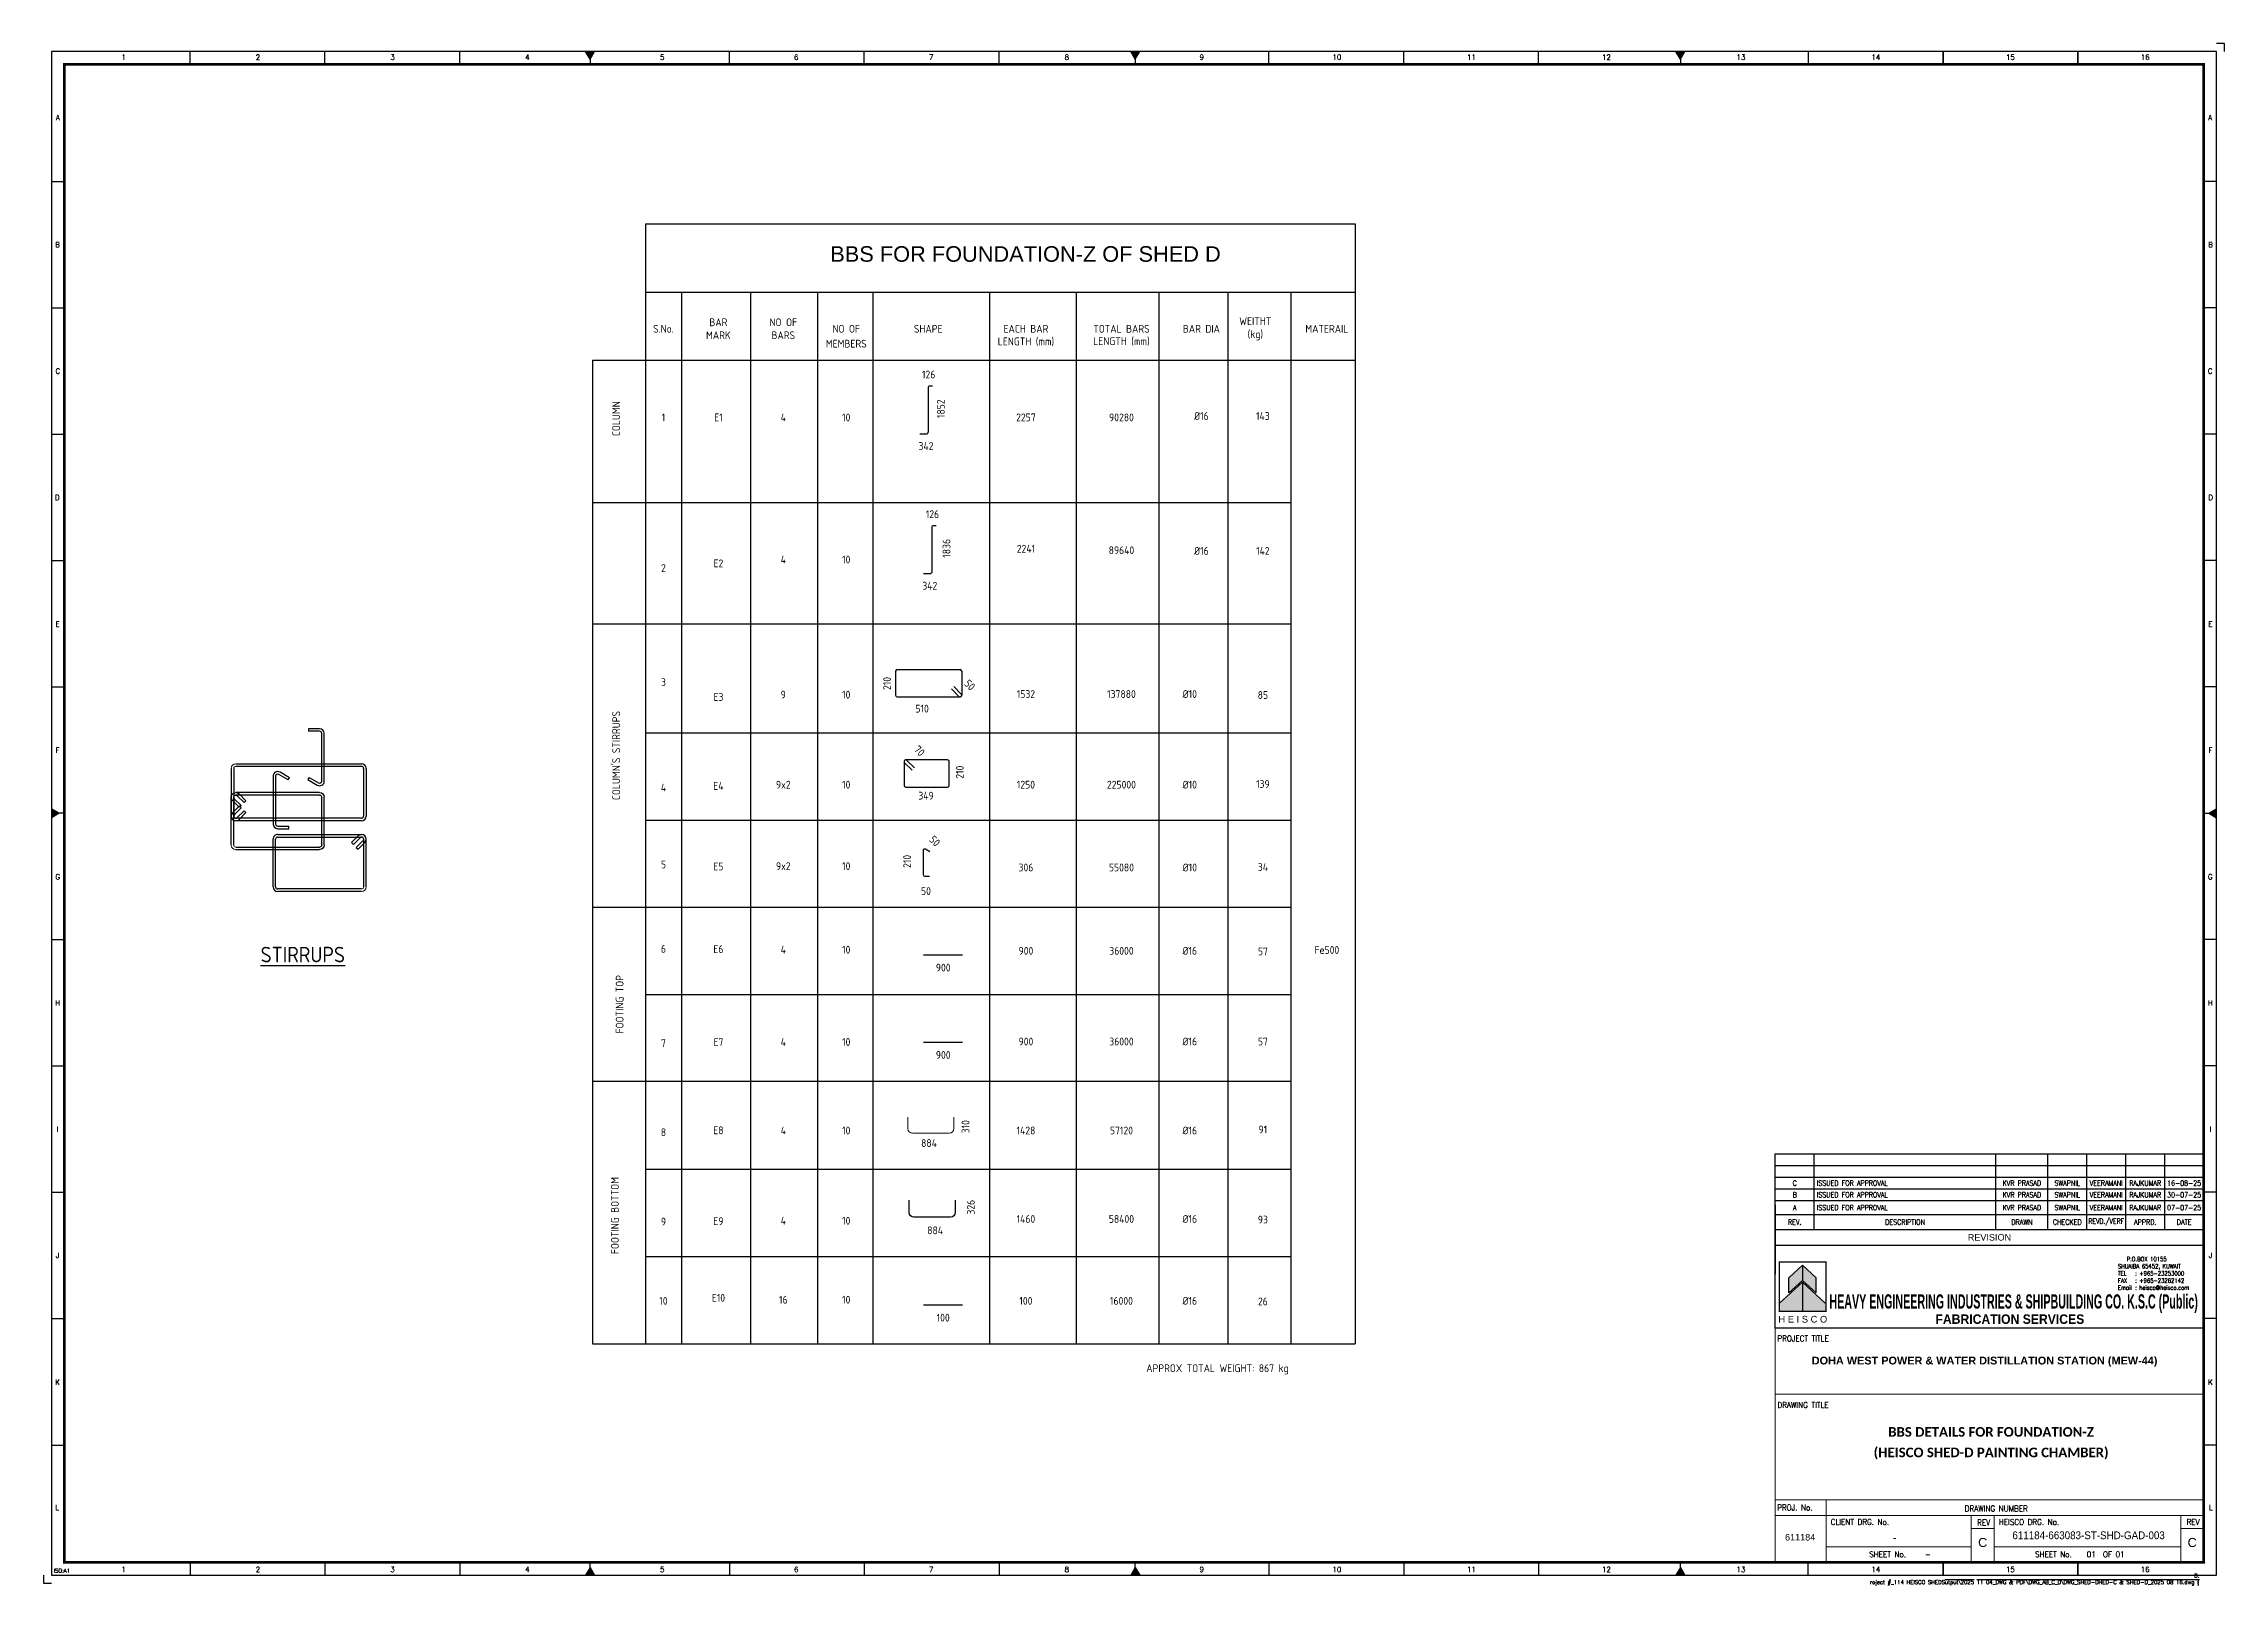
# Model space of a CAD drawing. Header units: millimetres. Extents: x -66 to 3621, y -1 to 3307.
# Drawn here: x 0 to 840, y 913 to 1507 of the extents above; entities that cross this region are included whole.
import ezdxf
from ezdxf.enums import TextEntityAlignment as Align

# ---------------------------------------------------------------- set-up
doc = ezdxf.new("R2010")
doc.units = ezdxf.units.MM
for name, color, linetype in [('BORDER', 6, 'Continuous'), ('HEISCO', 7, 'Continuous'), ('TABLE', 4, 'Continuous')]:
    doc.layers.add(name, color=color, linetype=linetype)
doc.styles.add('ACISOTS', font='isocp.shx')
doc.styles.add('arial', font='arial.ttf')
doc.styles.add('HEISCO', font='ariblk.ttf')
doc.styles.add('HEISCO.', font='arial.ttf')
doc.styles.add('LOGO', font='ROMANS.SHX')
doc.styles.add('ROMANS', font='romans.shx', dxfattribs={"width": 0.8})
doc.styles.get("Standard").update_dxf_attribs({"font": 'arial.ttf'})

# ---------------------------------------------------------------- blocks, each defined once
blk = doc.blocks.new('A1B')
at = {"layer": 'BORDER', "color": 1}
for p, q in [((56.44, 585), (56.44, 590)), ((56.44, 585), (56.44, 590)), ((108.38, 585), (108.38, 590)), ((108.38, 585), (108.38, 590)), ((160.31, 585), (160.31, 590)), ((160.31, 585), (160.31, 590)), ((264.19, 585), (264.19, 590)), ((316.12, 585), (316.12, 590)), ((368.06, 585), (368.06, 590)), ((471.94, 585), (471.94, 590)), ((523.88, 585), (523.88, 590)), ((575.81, 585), (575.81, 590)), ((679.69, 590), (679.69, 585)), ((731.63, 590), (731.63, 585)), ((731.63, 585), (731.63, 590)), ((731.63, 590), (731.63, 585)), ((783.56, 590), (783.56, 585)), ((783.56, 585), (783.56, 590)), ((3, 539.83), (8, 539.83)), ((837, 539.83), (832, 539.83)), ((3, 491.17), (8, 491.17)), ((837, 491.17), (832, 491.17)), ((3, 442.5), (8, 442.5)), ((837, 442.5), (832, 442.5)), ((3, 393.84), (8, 393.84)), ((837, 393.84), (832, 393.84)), ((3, 345.17), (8, 345.17)), ((837, 345.17), (832, 345.17)), ((3, 247.84), (8, 247.84)), ((837, 247.84), (832, 247.84)), ((3, 199.17), (8, 199.17)), ((837, 199.17), (832, 199.17)), ((3, 150.51), (8, 150.51)), ((837, 150.51), (832, 150.51)), ((3, 101.84), (8, 101.84)), ((837, 101.84), (832, 101.84)), ((3, 53.17), (8, 53.17)), ((837, 53.17), (832, 53.17)), ((56.44, 8), (56.44, 3)), ((108.38, 8), (108.38, 3)), ((160.31, 8), (160.31, 3)), ((264.19, 8), (264.19, 3)), ((316.12, 8), (316.12, 3)), ((368.06, 8), (368.06, 3)), ((471.94, 8), (471.94, 3)), ((523.88, 8), (523.88, 3)), ((575.81, 8), (575.81, 3)), ((679.69, 3), (679.69, 8)), ((731.63, 3), (731.63, 8)), ((731.63, 8), (731.63, 3)), ((731.63, 3), (731.63, 8)), ((783.56, 3), (783.56, 8)), ((783.56, 8), (783.56, 3))]:
    blk.add_line(p, q, dxfattribs=at)
at = {"layer": 'BORDER'}
for p, q in [((210.5, 587), (208.77, 590)), ((210.5, 590), (210.5, 585)), ((210.5, 587), (212.23, 590)), ((420.5, 587), (418.77, 590)), ((420.5, 590), (420.5, 585)), ((420.5, 587), (422.23, 590)), ((630.5, 587), (628.77, 590)), ((630.5, 590), (630.5, 585)), ((630.5, 587), (632.23, 590)), ((210.5, 588), (210.5, 585)), ((210.5, 588), (210.5, 585)), ((420.5, 588), (420.5, 585)), ((6, 296.5), (3, 298.23)), ((8, 296.5), (3, 296.5)), ((6, 296.5), (3, 294.77)), ((832, 296.5), (837, 296.5)), ((834, 296.5), (837, 298.23)), ((834, 296.5), (837, 294.77)), ((210.5, 6), (208.77, 3)), ((210.5, 5), (210.5, 8)), ((210.5, 5), (210.5, 8)), ((210.5, 3), (210.5, 8)), ((210.5, 6), (212.23, 3)), ((420.5, 6), (418.77, 3)), ((420.5, 5), (420.5, 8)), ((420.5, 3), (420.5, 8)), ((420.5, 6), (422.23, 3)), ((630.5, 6), (628.77, 3)), ((630.5, 3), (630.5, 8)), ((630.5, 6), (632.23, 3))]:
    blk.add_line(p, q, dxfattribs=at)
blk.add_lwpolyline([(837, 3), (837, 590), (3, 590), (3, 3)], close=True, dxfattribs=at)
at = {"layer": 'BORDER', "color": 1}
for points in [[(840, 590), (840, 593), (837, 593)], [(0, 3), (0, 0), (3, 0)]]:
    blk.add_lwpolyline(points, dxfattribs=at)
at = {"layer": 'BORDER', "const_width": 1}
blk.add_lwpolyline([(8, 8), (832, 8), (832, 585), (8, 585)], close=True, dxfattribs=at)
at = {"layer": 'BORDER'}
for points in [[(212.23, 590), (208.77, 590), (210.5, 587)], [(422.23, 590), (418.77, 590), (420.5, 587)], [(632.23, 590), (628.77, 590), (630.5, 587)], [(3, 298.23), (3, 294.77), (6, 296.5)], [(837, 298.23), (837, 294.77), (834, 296.5)], [(212.23, 3), (208.77, 3), (210.5, 6)], [(422.23, 3), (418.77, 3), (420.5, 6)], [(632.23, 3), (628.77, 3), (630.5, 6)]]:
    blk.add_solid(points, dxfattribs=at)
at = {"color": 11, "insert": (830.38, 1.34), "char_height": 1.5, "width": 401.355, "attachment_point": 6, "style": 'ROMANS'}
blk.add_mtext('{\\W1;\\C1;D:\\Project #_114 HEISCO SHEDS\\Output\\2025 11 04_DWG & PDF\\DWG_AB_C_D\\DWG_SHED-D\\SHED-C & SHED-D_2025 08 16.dwg }', dxfattribs=at)
at = {"layer": 'BORDER', "color": 1, "style": 'ROMANS'}
for s, height, p in [('1', 2, (30.81, 586.75)), ('2', 2, (82.56, 586.75)), ('3', 2, (134.41, 586.75)), ('4', 2, (186.37, 586.75)), ('5', 2, (238.32, 586.75)), ('6', 2, (289.89, 586.75)), ('7', 2, (341.88, 586.75)), ('8', 2, (394.13, 586.75)), ('9', 2, (446.1, 586.75)), ('10', 2, (498.13, 586.75)), ('11', 2, (549.97, 586.75)), ('12', 2, (601.96, 586.75)), ('13', 2, (653.79, 586.75)), ('14', 2, (705.77, 586.75)), ('15', 2, (757.56, 586.75)), ('16', 2, (809.48, 586.75)), ('A', 2, (5.48, 563.52)), ('A', 2, (834.52, 563.52)), ('B', 2, (5.35, 514.55)), ('B', 2, (834.65, 514.55)), ('C', 2, (5.49, 465.84)), ('C', 2, (834.51, 465.84)), ('D', 2, (5.25, 417.17)), ('D', 2, (834.75, 417.17)), ('E', 2, (5.39, 368.4)), ('E', 2, (834.61, 368.4)), ('F', 2, (5.34, 319.81)), ('F', 2, (834.66, 319.81)), ('G', 2, (5.44, 271.07)), ('G', 2, (834.56, 271.07)), ('H', 2, (5.43, 222.46)), ('H', 2, (834.57, 222.46)), ('I', 2, (5.31, 173.82)), ('I', 2, (834.69, 173.82)), ('J', 2, (5.33, 125.23)), ('J', 2, (834.67, 125.23)), ('K', 2, (5.38, 76.36)), ('K', 2, (834.62, 76.36)), ('L', 2, (5.2, 28.07)), ('L', 2, (834.8, 28.07)), ('ISO:A1', 1.5, (7.03, 4)), ('1', 2, (30.81, 4.25)), ('2', 2, (82.56, 4.25)), ('3', 2, (134.41, 4.25)), ('4', 2, (186.37, 4.25)), ('5', 2, (238.32, 4.25)), ('6', 2, (289.89, 4.25)), ('7', 2, (341.88, 4.25)), ('8', 2, (394.13, 4.25)), ('9', 2, (446.1, 4.25)), ('10', 2, (498.13, 4.25)), ('11', 2, (549.97, 4.25)), ('12', 2, (601.96, 4.25)), ('13', 2, (653.79, 4.25)), ('14', 2, (705.77, 4.25)), ('15', 2, (757.56, 4.25)), ('16', 2, (809.48, 4.25))]:
    blk.add_text(s, height=height, dxfattribs=at).set_placement(p, align=Align.CENTER)
blk = doc.blocks.new('A$C61D9601B')
at = {"layer": 'HEISCO'}
for color, points in [(34, [(5.84, -8.9), (5.84, -15.38), (11.66, -10.02), (11.66, -3.54)]), (40, [(11.66, -3.54), (11.66, -10.02), (17.48, -15.38), (17.48, -8.9)]), (142, [(1.66, -19.99), (1.66, -23.3), (11.66, -23.3), (11.66, -10.78)]), (138, [(11.66, -10.78), (11.66, -23.3), (21.66, -23.3), (21.66, -19.99)])]:
    blk.add_hatch(color=color, dxfattribs=at).paths.add_polyline_path(points)
blk.add_line((11.66, -10.78), (11.66, -23.3))
blk.add_line((11.66, -10.78), (11.66, -23.3))
at = {"layer": 'HEISCO', "color": 142, "true_color": 0x00a8e1}
blk.add_line((11.66, -10.78), (1.66, -19.99), dxfattribs=at)
at = {"layer": 'HEISCO', "color": 138, "true_color": 0x004961}
for q in [(11.66, -23.3), (21.38, -19.73), (11.66, -23.3)]:
    blk.add_line((11.66, -10.78), q, dxfattribs=at)
at = {"layer": 'HEISCO', "color": 142, "true_color": 0x00a8e1, "const_width": 0.559}
blk.add_lwpolyline([(21.66, -23.3), (21.66, -2.17), (1.66, -2.17), (1.66, -23.3)], close=True, dxfattribs=at)
at = {"layer": 'HEISCO', "color": 34, "true_color": 0xa85400}
blk.add_lwpolyline([(5.84, -8.9), (11.66, -3.54), (11.66, -10.02), (5.84, -15.38)], close=True, dxfattribs=at)
at = {"layer": 'HEISCO', "color": 40, "true_color": 0xffc038}
blk.add_lwpolyline([(17.48, -8.9), (11.66, -3.54), (11.66, -10.02), (17.48, -15.38)], close=True, dxfattribs=at)
at = {"layer": 'HEISCO', "color": 7, "linetype": 'Continuous', "style": 'HEISCO.'}
blk.add_text('H E I S C O', height=2.8666, dxfattribs=at).set_placement((11.77, -26.65), align=Align.MIDDLE_CENTER)
blk = doc.blocks.new('165-HEISCO')
at = {"layer": 'HEISCO', "color": 6}
blk.add_lwpolyline([(0, 32), (165, 32), (165, 0), (0, 0)], close=True, dxfattribs=at)
at = {"layer": 'HEISCO', "xscale": 0.9, "yscale": 0.9, "zscale": 0.9}
blk.add_blockref('A$C61D9601B', (0.03, 27.46), dxfattribs=at)
at = {"layer": 'HEISCO', "color": 7, "linetype": 'ByBlock', "style": 'HEISCO', "width": 0.471616}
blk.add_text('HEAVY ENGINEERING INDUSTRIES & SHIPBUILDING CO. K.S.C (Public)', height=5.5, dxfattribs=at).set_placement((20.87, 7.57), (162.79, 7.57), align=Align.FIT)
at = {"layer": 'HEISCO', "color": 7, "linetype": 'ByBlock', "style": 'HEISCO', "width": 0.8}
blk.add_text('FABRICATION SERVICES', height=3.6667, dxfattribs=at).set_placement((90.37, 3.51), align=Align.MIDDLE_CENTER)
at = {"layer": 'HEISCO', "color": 3, "insert": (131.98, 27.45), "char_height": 1.65, "width": 30.9183, "attachment_point": 1, "style": 'LOGO'}
blk.add_mtext('\\pxsm1,ql;   {\\W0.9;P.O.BOX 10155\\P\\pt3,4;SHUAIBA 65452, KUWAIT \\P\\pt4;TEL^I: +965-23253000 \\PFAX^I: +965-23262142 \\PEmail^I: heisco@heisco.com}', dxfattribs=at)
blk = doc.blocks.new('A$7E96171127213AF')
at = {"color": 1}
for p, q in [((5.8, 0.4), (0, 6.2)), ((7.6, 2.2), (1.8, 8))]:
    blk.add_line(p, q, dxfattribs=at)
blk.add_arc((6.7, 1.3), 1.3, 225, 45, dxfattribs=at)
blk = doc.blocks.new('A$7E9617112730C5')
at = {"color": 1}
for p, q in [((0, 19.7), (0, 1.3)), ((1.3, 21), (49.7, 21)), ((51, 19.7), (51, 1.3)), ((1.3, 0), (49.7, 0))]:
    blk.add_line(p, q, dxfattribs=at)
for centre, start, end in [((1.3, 19.7), 90, 180), ((49.7, 19.7), 0, 90), ((1.3, 1.3), 180, 270)]:
    blk.add_arc(centre, 1.3, start, end, dxfattribs=at)
blk = doc.blocks.new('A$7E97B133649')
at = {"color": 1}
for p, q in [((0, 20.2), (0, 1.8)), ((1, 20.2), (1, 1.8)), ((1.8, 22), (50.2, 22)), ((1.8, 21), (50.2, 21)), ((51, 20.2), (51, 1.8)), ((52, 20.2), (52, 1.8)), ((0.53, 3.07), (3.14, 5.69)), ((1.23, 2.37), (3.85, 4.98)), ((50.2, 1), (1.8, 1)), ((50.2, 0), (1.8, 0)), ((2.37, 1.23), (4.98, 3.85)), ((3.07, 0.53), (5.69, 3.14)), ((3.85, 4.98), (3.14, 5.69)), ((5.69, 3.14), (4.98, 3.85))]:
    blk.add_line(p, q, dxfattribs=at)
at = {"color": 1, "lineweight": 0}
for radius in [1.8, 0.8]:
    blk.add_arc((1.8, 20.2), radius, 90, 180, dxfattribs=at)
at = {"color": 1}
for centre, radius, start, end in [((50.2, 20.2), 1.8, 0, 90), ((50.2, 20.2), 0.8, 0, 90), ((1.8, 1.8), 1.8, 135, 315), ((1.8, 1.8), 0.8, 135, 315), ((50.2, 1.8), 1.8, 270, 0), ((50.2, 1.8), 0.8, 270, 0)]:
    blk.add_arc(centre, radius, start, end, dxfattribs=at)
blk = doc.blocks.new('A$7E97B134232A6')
at = {"color": 2}
for p, q in [((0, 20.2), (0, 1.8)), ((1, 20.2), (1, 1.8)), ((1.8, 22), (34.1, 22)), ((1.8, 21), (34.1, 21)), ((34.9, 20.2), (34.9, 1.8)), ((35.9, 20.2), (35.9, 1.8)), ((0.53, 3.07), (3.14, 5.69)), ((1.23, 2.37), (3.85, 4.98)), ((34.1, 1), (1.8, 1)), ((34.1, 0), (1.8, 0)), ((2.37, 1.23), (4.98, 3.85)), ((3.07, 0.53), (5.69, 3.14)), ((3.85, 4.98), (3.14, 5.69)), ((5.69, 3.14), (4.98, 3.85))]:
    blk.add_line(p, q, dxfattribs=at)
at = {"color": 2, "lineweight": 0}
for radius in [1.8, 0.8]:
    blk.add_arc((1.8, 20.2), radius, 90, 180, dxfattribs=at)
at = {"color": 2}
for centre, radius, start, end in [((34.1, 20.2), 1.8, 0, 90), ((34.1, 20.2), 0.8, 0, 90), ((1.8, 1.8), 1.8, 135, 315), ((1.8, 1.8), 0.8, 135, 315), ((34.1, 1.8), 1.8, 270, 0), ((34.1, 1.8), 0.8, 270, 0)]:
    blk.add_arc(centre, radius, start, end, dxfattribs=at)
blk = doc.blocks.new('A$7E97B13191B20')
at = {"color": 3}
for p, q in [((0, 20.2), (0, 1.8)), ((1, 20.2), (1, 1.8)), ((5.86, 18.78), (2.2, 20.89)), ((6.36, 19.64), (2.7, 21.76)), ((5.86, 18.78), (6.36, 19.64)), ((1.8, 1), (6.03, 1)), ((1.8, 0), (6.03, 0)), ((6.03, 0), (6.03, 1))]:
    blk.add_line(p, q, dxfattribs=at)
for centre, radius, start, end in [((1.8, 20.2), 1.8, 60, 180), ((1.8, 20.2), 0.8, 60, 180), ((1.8, 1.8), 1.8, 180, 270), ((1.8, 1.8), 0.8, 180, 270)]:
    blk.add_arc(centre, radius, start, end, dxfattribs=at)
blk = doc.blocks.new('*T6016')
at = {"layer": 'TABLE', "color": 4}
for p, q in [((0, 35.16), (165, 35.16)), ((0, 0), (0, 35.16)), ((15, 6), (15, 35.16)), ((85, 6), (85, 35.16)), ((105, 6), (105, 35.16)), ((120, 6), (120, 35.16)), ((135, 6), (135, 35.16)), ((150, 6), (150, 35.16)), ((165, 0), (165, 35.16)), ((0, 11.77), (165, 11.77)), ((0, 6), (15, 6)), ((0, 0), (165, 0))]:
    blk.add_line(p, q, dxfattribs=at)
at = {"layer": 'TABLE', "color": 8}
for p, q in [((0, 30.66), (165, 30.66)), ((0, 26.16), (165, 26.16)), ((0, 21.66), (165, 21.66)), ((0, 17.16), (165, 17.16))]:
    blk.add_line(p, q, dxfattribs=at)
at = {"layer": 'TABLE', "color": 0, "lineweight": -2}
blk.add_line((15, 6), (165, 6), dxfattribs=at)
at = {"layer": 'TABLE', "color": 7}
for s, insert, char_height, width, attachment_point, style in [('C', (7.5, 23.91), 2, 13, 5, 'ROMANS'), ('B', (7.5, 19.41), 2, 13, 5, 'ROMANS'), ('ISSUED FOR APPROVAL', (16, 23.91), 2, 68, 4, 'ROMANS'), ('ISSUED FOR APPROVAL', (16, 19.41), 2, 68, 4, 'ROMANS'), ('KVR PRASAD', (95, 23.91), 2, 18, 5, 'ROMANS'), ('KVR PRASAD', (95, 19.41), 2, 18, 5, 'ROMANS'), ('SWAPNIL', (112.5, 23.91), 2, 13, 5, 'ROMANS'), ('SWAPNIL', (112.5, 19.41), 2, 13, 5, 'ROMANS'), ('VEERAMANI', (127.5, 23.91), 2, 13, 5, 'ROMANS'), ('VEERAMANI', (127.5, 19.41), 2, 13, 5, 'ROMANS'), ('RAJKUMAR', (142.5, 23.91), 2, 13, 5, 'ROMANS'), ('RAJKUMAR', (142.5, 19.41), 2, 13, 5, 'ROMANS'), ('30-07-25', (157.5, 19.41), 2, 13, 5, 'ROMANS'), ('16-08-25', (157.5, 23.91), 2, 13, 5, 'ROMANS'), ('{\\W0.9;REV.}', (7.5, 8.89), 2, 13, 5, 'ROMANS'), ('{\\W0.9;DESCRIPTION}', (50, 8.89), 2, 68, 5, 'ROMANS'), ('{\\W0.9;DRAWN}', (95, 8.89), 2, 18, 5, 'ROMANS'), ('{\\W0.9;CHECKED}', (112.5, 8.89), 2, 13, 5, 'ROMANS'), ('{\\W0.7;REVD./VERF}', (127.5, 8.89), 2, 13, 5, 'ROMANS'), ('{\\W0.9;APPRD.}', (142.5, 8.89), 2, 13, 5, 'ROMANS'), ('{\\W0.9;DATE}', (157.5, 8.89), 2, 13, 5, 'ROMANS'), ('{\\C7;REVISION}', (82.5, 3), 2.5, 163, 5, 'arial')]:
    blk.add_mtext(s, dxfattribs=dict(at, insert=insert, char_height=char_height, width=width, attachment_point=attachment_point, style=style))
at = {"layer": 'TABLE', "color": 3, "char_height": 2, "style": 'ROMANS'}
for s, insert, width, attachment_point in [('A', (7.5, 14.46), 13, 5), ('ISSUED FOR APPROVAL', (16, 14.46), 68, 4), ('KVR PRASAD', (95, 14.46), 18, 5), ('SWAPNIL', (112.5, 14.46), 13, 5), ('VEERAMANI', (127.5, 14.46), 13, 5), ('RAJKUMAR', (142.5, 14.46), 13, 5), ('07-07-25', (157.5, 14.46), 13, 5)]:
    blk.add_mtext(s, dxfattribs=dict(at, insert=insert, width=width, attachment_point=attachment_point))

msp = doc.modelspace()

# ---------------------------------------------------------------- linework, layer by layer
for p, q in [((231.80278, 1437.14732), (231.80278, 1005.67574)), ((231.80278, 1437.14732), (505.15638, 1437.14732)), ((505.15638, 1437.14732), (505.15638, 1005.67574)), ((231.80278, 1410.74862), (505.15638, 1410.74862)), ((245.76169, 1410.74862), (245.76169, 1005.67574)), ((272.28362, 1410.74862), (272.28362, 1005.67574)), ((298.1076, 1410.74862), (298.1076, 1005.67574)), ((319.34311, 1410.74862), (319.34311, 1005.67574)), ((364.28115, 1410.74862), (364.28115, 1005.67574)), ((397.76266, 1410.74862), (397.76266, 1005.67574)), ((429.61053, 1410.74862), (429.61053, 1005.67574)), ((456.13246, 1410.74862), (456.13246, 1005.67574)), ((480.37417, 1410.74862), (480.37417, 1005.67574)), ((211.46186, 1384.57566), (505.15638, 1384.57566)), ((211.46186, 1384.57566), (211.46186, 1005.67574)), ((211.46186, 1329.82351), (480.37417, 1329.82351)), ((211.46186, 1282.96749), (480.37417, 1282.96749)), ((231.80278, 1241.0895), (480.37417, 1241.0895)), ((231.80278, 1207.45896), (480.37417, 1207.45896)), ((211.46186, 1173.82842), (480.37417, 1173.82842)), ((338.90131, 1155.52594), (353.90131, 1155.52594)), ((231.80278, 1140.19789), (480.37417, 1140.19789)), ((338.90131, 1121.89541), (353.90131, 1121.89541)), ((211.46186, 1106.87814), (480.37417, 1106.87814)), ((231.80278, 1072.93681), (480.37417, 1072.93681)), ((231.80278, 1039.30627), (480.37417, 1039.30627)), ((338.90131, 1020.693), (353.90131, 1020.693)), ((211.46186, 1005.67574), (505.15638, 1005.67574))]:
    msp.add_line(p, q)
for points in [[(337.46675, 1356.18202), (339.96675, 1356.18202, 0.414213562), (340.84675, 1357.06202), (340.84675, 1374.38202, -0.414213562), (341.16675, 1374.70202), (342.36675, 1374.70202)], [(338.92595, 1302.37931), (341.42595, 1302.37931, 0.414213562), (342.30595, 1303.25931), (342.30595, 1320.57931, -0.414213562), (342.62595, 1320.89931), (343.82595, 1320.89931)], [(331.42421, 1229.96328), (331.42421, 1220.76328, 0.414213562), (332.07421, 1220.11328), (348.20754, 1220.11328, 0.414213562), (348.85754, 1220.76328), (348.85754, 1229.96328, 0.414213562), (348.20754, 1230.61328), (332.07421, 1230.61328)], [(335.43297, 1227.52376), (332.53383, 1230.4229, 1), (331.61459, 1229.50366), (334.51373, 1226.60452)], [(341.30464, 1195.25023), (339.70249, 1196.17523, 0.577350269), (338.72749, 1195.61231), (338.72749, 1186.41231, 0.414213562), (339.37749, 1185.76231), (341.22749, 1185.76231)]]:
    msp.add_lwpolyline(points, format="xyb")
at = {"lineweight": 0, "extrusion": (0, 0, -1)}
msp.add_lwpolyline([(-350.58642, 1093.0206), (-350.58642, 1088.5806, 0.414213562), (-348.82642, 1086.8206), (-334.66642, 1086.8206, 0.414213562), (-332.90642, 1088.5806), (-332.90642, 1093.0206)], format="xyb", dxfattribs=at)
at = {"extrusion": (0, 0, -1)}
msp.add_lwpolyline([(-351.11165, 1061.03059), (-351.11165, 1056.27059, 0.414213562), (-349.35165, 1054.51059), (-335.19165, 1054.51059, 0.414213562), (-333.43165, 1056.27059), (-333.43165, 1061.03059)], format="xyb", dxfattribs=at)
at = {"layer": 'BORDER'}
for p, q in [((667, 1078.83871), (832, 1078.83871)), ((667, 1059.24349), (667, 1032.50278)), ((832, 1059.24349), (832, 1032.50278)), ((667, 1043.65181), (832, 1043.65181))]:
    msp.add_line(p, q, dxfattribs=at)
at = {"layer": 'BORDER', "color": 8, "lineweight": 0}
for p, q in [((742.48589, 934.53159), (751.30378, 934.53159)), ((823.18211, 934.53159), (832, 934.53159))]:
    msp.add_line(p, q, dxfattribs=at)
at = {"layer": 'BORDER', "color": 6, "lineweight": 0}
msp.add_lwpolyline([(667, 1011.68062), (832, 1011.68062), (832, 921.53159), (667, 921.53159)], close=True, dxfattribs=at)
for points in [[(667, 986.3324), (832, 986.3324)], [(667, 945.53159), (832, 945.53159)], [(686.66674, 945.53159), (686.66674, 921.53159)], [(667, 939.53159), (832, 939.53159)], [(742.48589, 939.53159), (742.48589, 921.53159)], [(751.30378, 939.53159), (751.30378, 921.53159)], [(823.18211, 939.53159), (823.18211, 921.53159)]]:
    msp.add_lwpolyline(points, dxfattribs=at)
at = {"layer": 'BORDER', "color": 8, "lineweight": 0}
for points in [[(686.66674, 927.53159), (742.48589, 927.53159)], [(751.30378, 927.53159), (823.18211, 927.53159)]]:
    msp.add_lwpolyline(points, dxfattribs=at)

# ---------------------------------------------------------------- block references
for name, p in [('A1B', (0, 913.53159)), ('A$7E97B133649', (72.24627, 1207.15188)), ('A$7E97B13191B20', (88.37961, 1204.11086)), ('*T6016', (667, 1043.68062))]:
    msp.add_blockref(name, p)
at = {"xscale": 0.5, "yscale": 0.5, "zscale": 0.5}
for name, p in [('A$7E9617112730C5', (328.17372, 1254.8812)), ('A$7E96171127213AF', (349.66496, 1254.8812))]:
    msp.add_blockref(name, p, dxfattribs=at)
at = {"rotation": 180}
for name, p in [('A$7E97B13191B20', (108.11294, 1242.63702)), ('A$7E97B134232A6', (124.27961, 1201.88111))]:
    msp.add_blockref(name, p, dxfattribs=at)
at = {"xscale": -1, "rotation": 180}
msp.add_blockref('A$7E97B134232A6', (72.21294, 1218.04544), dxfattribs=at)
at = {"layer": 'HEISCO'}
msp.add_blockref('165-HEISCO', (667, 1011.68062), dxfattribs=at)

# ---------------------------------------------------------------- texts
at = {"insert": (378.2116, 1425.45769), "char_height": 6, "width": 192.1933766, "attachment_point": 5}
msp.add_mtext('BBS FOR FOUNDATION-Z OF SHED D', dxfattribs=at)
at = {"char_height": 3, "attachment_point": 5, "style": 'ACISOTS'}
for s, insert in [('S.No.', (238.74606, 1396.68419)), ('BAR\\PMARK', (259.9233, 1396.68419)), ('NO OF\\PBARS', (284.91702, 1396.68419)), ('126', (340.91137, 1379.05954)), ('1', (238.74606, 1362.53758)), ('E1', (259.9233, 1362.53758)), ('4', (284.91702, 1362.53758)), ('342', (339.88447, 1351.50534)), ('126', (342.37056, 1325.25684)), ('2', (238.74606, 1304.51361)), ('E2', (259.9233, 1306.32705)), ('4', (284.91702, 1307.78543)), ('342', (341.34367, 1297.70264)), ('3', (238.74606, 1260.54845)), ('E3', (259.9233, 1254.84497)), ('9', (284.91702, 1255.74772)), ('510', (338.38412, 1250.35071)), ('4', (238.74606, 1219.95639)), ('E4', (259.9233, 1220.56944)), ('9x2', (284.91702, 1221.06836)), ('349', (339.88537, 1216.83166)), ('225000', (415.16603, 1221.06836)), ('5', (238.74606, 1190.31864)), ('E5', (259.9233, 1189.56718)), ('9x2', (284.91702, 1189.69058)), ('50', (339.88537, 1180.07634)), ('6', (238.74606, 1157.79396)), ('E6', (259.9233, 1157.70571)), ('4', (284.91702, 1157.50652)), ('900', (346.50813, 1150.58992)), ('7', (238.74606, 1121.5063)), ('\\pxt2;E7', (259.9233, 1121.87381)), ('4', (284.91702, 1121.949)), ('900', (346.50813, 1116.95938)), ('8', (238.74606, 1087.17157)), ('E8', (259.9233, 1087.91543)), ('4', (284.91702, 1087.84702)), ('884', (341.03271, 1083.01805)), ('57120', (415.16603, 1087.84702)), ('9', (238.74606, 1052.74576)), ('E9', (259.9233, 1052.94762)), ('4', (284.91702, 1053.10327)), ('884', (343.40669, 1049.38751)), ('E10', (259.9233, 1023.38659)), ('10', (238.74606, 1022.2549)), ('16', (284.91702, 1022.67358)), ('100', (346.50813, 1015.75697))]:
    msp.add_mtext(s, dxfattribs=dict(at, insert=insert))
at = {"attachment_point": 5, "style": 'ACISOTS'}
for s, insert, char_height, width in [('NO OF', (309.15722, 1396.68419), 3, 29.2978367), ('SHAPE', (340.72947, 1396.68419), 3, 29.2978367), ('EACH BAR', (378.37586, 1396.68419), 3, 29.2978367), ('TOTAL BARS', (415.16603, 1396.68419), 3, 29.2978367), ('BAR DIA', (445.96077, 1396.68419), 3, 29.2978367), ('WEITHT\\P(kg)', (466.72502, 1396.68419), 3, 29.2978367), ('MATERAIL', (494.287, 1396.68419), 3, 29.2978367), ('MEMBERS', (309.15722, 1390.94403), 3, 29.2978367), ('LENGTH (mm)', (378.37586, 1391.68035), 3, 29.2978367), ('LENGTH (mm)', (415.16603, 1391.77884), 3, 29.2978367), ('10', (309.15722, 1362.53758), 3, 29.2978367), ('2257', (378.37586, 1362.55061), 3, 40.7722608), ('90280', (415.16603, 1362.54074), 3, 29.2978367), ('%%C16', (445.96077, 1363.07868), 3, 29.2978367), ('143', (469.63994, 1363.07868), 3, 29.2978367), ('2241', (378.37586, 1311.96441), 3, 40.7722608), ('89640', (415.16603, 1311.37517), 3, 29.2978367), ('%%C16', (445.96077, 1311.11045), 3, 29.2978367), ('142', (469.63994, 1311.11045), 3, 29.2978367), ('10', (309.15722, 1307.78543), 3, 29.2978367), ('10', (309.15722, 1255.74772), 3, 29.2978367), ('1532', (378.37586, 1255.97706), 3, 29.2978367), ('137880', (415.16603, 1255.97706), 3, 29.2978367), ('%%C10', (441.49902, 1255.97706), 3, 29.2978367), ('85', (469.63994, 1255.61154), 3, 29.2978367), ('10', (309.15722, 1221.06836), 3, 29.2978367), ('1250', (378.37586, 1221.06836), 3, 29.2978367), ('%%C10', (441.49902, 1221.06836), 3, 29.2978367), ('139', (469.63994, 1221.33229), 3, 29.2978367), ('10', (309.15722, 1189.69058), 3, 29.2978367), ('306', (378.37586, 1189.16898), 3, 29.2978367), ('55080', (415.16603, 1189.16898), 3, 29.2978367), ('%%C10', (441.49902, 1189.16898), 3, 29.2978367), ('34', (469.63994, 1189.32088), 3, 39.9293874), ('{\\LSTIRRUPS}', (99.84289, 1155.61321), 6, 29.2978367), ('10', (309.15722, 1157.50652), 3, 29.2978367), ('900', (378.37586, 1157.06815), 3, 29.2978367), ('36000', (415.16603, 1157.06815), 3, 29.2978367), ('%%C16', (441.49902, 1157.06815), 3, 29.2978367), ('57', (469.63994, 1156.84347), 3, 29.2978367), ('Fe500', (494.287, 1157.39387), 3, 29.2978367), ('10', (309.15722, 1121.949), 3, 29.2978367), ('900', (378.37586, 1122.12937), 3, 29.2978367), ('36000', (415.16603, 1122.12937), 3, 29.2978367), ('%%C16', (441.49902, 1122.12937), 3, 29.2978367), ('57', (469.63994, 1122.13043), 3, 29.2978367), ('10', (309.15722, 1087.84702), 3, 29.2978367), ('1428', (378.37586, 1087.84702), 3, 29.2978367), ('%%C16', (441.49902, 1087.84702), 3, 29.2978367), ('91', (469.63994, 1088.22835), 3, 29.2978367), ('10', (309.15722, 1053.10327), 3, 29.2978367), ('1460', (378.37586, 1053.7712), 3, 29.2978367), ('58400', (415.16603, 1053.7712), 3, 29.2978367), ('%%C16', (441.49902, 1053.7712), 3, 29.2978367), ('93', (469.63994, 1053.52144), 3, 20.5562871), ('10', (309.15722, 1022.67358), 3, 29.2978367), ('100', (378.37586, 1022.23521), 3, 29.2978367), ('16000', (415.16603, 1022.23521), 3, 29.2978367), ('%%C16', (441.49902, 1022.23521), 3, 29.2978367), ('26', (469.63994, 1022.01053), 3, 29.2978367), ('APPROX TOTAL WEIGHT: 867 kg', (452.15831, 995.82806), 3, 60.6760377)]:
    msp.add_mtext(s, dxfattribs=dict(at, insert=insert, char_height=char_height, width=width))
at = {"char_height": 3, "attachment_point": 5, "style": 'ACISOTS'}
for s, insert, rotation in [('1852', (345.59959, 1365.89582), 90), ('COLUMN', (220.53375, 1362.0325), 90), ('1836', (347.76851, 1312.09311), 90), ('210', (324.87593, 1260.06116), 90), ('50', (356.74387, 1259.46245), 315), ("COLUMN'S STIRRUPS", (220.53753, 1232.27321), 90), ('70', (337.3525, 1234.06785), 315), ('210', (352.91582, 1225.88034), 90), ('50', (343.26079, 1199.35003), 315), ('210', (332.5995, 1191.51516), 90), ('FOOTING TOP', (221.88623, 1136.49745), 90), ('310', (355.11249, 1089.30444), 90), ('FOOTING BOTTOM', (220.04882, 1055.092), 90), ('326', (357.14606, 1058.31166), 90)]:
    msp.add_mtext(s, dxfattribs=dict(at, insert=insert, rotation=rotation))
at = {"layer": 'BORDER', "color": 3, "style": 'ROMANS', "width": 0.9}
for s, p in [('PROJECT TITLE', (667.8356, 1006.61485)), ('DRAWING TITLE', (667.86262, 980.98928)), ('PROJ. No.', (667.74002, 941.47238)), ('DRAWING NUMBER', (739.98939, 941.12409)), ('CLIENT DRG. No.', (688.37181, 935.9271)), ('HEISCO DRG. No.', (753.1268, 935.90735)), ('SHEET No.    -', (703.19827, 923.45534)), ('SHEET No.   01  OF 01', (767.08442, 923.45534))]:
    msp.add_text(s, height=2.25, dxfattribs=at).set_placement(p)
for p in [(747.27513, 935.70129), (827.97135, 935.91245)]:
    msp.add_text('REV', height=2.25, dxfattribs=at).set_placement(p, align=Align.CENTER)
at = {"layer": 'BORDER', "color": 7, "style": 'arial'}
for s, insert, char_height, width, attachment_point in [('{\\fArial|b1|i0|c0|p34;DOHA WEST POWER & WATER DISTILLATION STATION (MEW-44)}', (747.63896, 998.77429), 3, 163.2446491, 5), ('{\\fCalibri|b1|i0|c0|p2;\\H1.2308x;(HEISCO SHED-D PAINTING CHAMBER)}', (750.1476, 963.41174), 3, 163.2446491, 5), ('{\\fCalibri|b1|i0|c0|p2;\\H1.2308x;BBS DETAILS FOR FOUNDATION-Z}', (750.1476, 971.73101), 3, 163.2446491, 5), ('611184', (676.59284, 932.4215), 2.5, 24.9498763, 2), ('{\\W0.9;611184-663083-ST-SHD-GAD-003}', (787.70256, 933.4231), 3, 43.6131774, 2), ('-', (712.95932, 932.52894), 3, 47.4853409, 2), ('C', (746.89852, 929.11892), 3.5, 6.2972783, 5), ('C', (827.59474, 929.11892), 3.5, 6.2972783, 5)]:
    msp.add_mtext(s, dxfattribs=dict(at, insert=insert, char_height=char_height, width=width, attachment_point=attachment_point))

doc.saveas('drawing.dxf')
